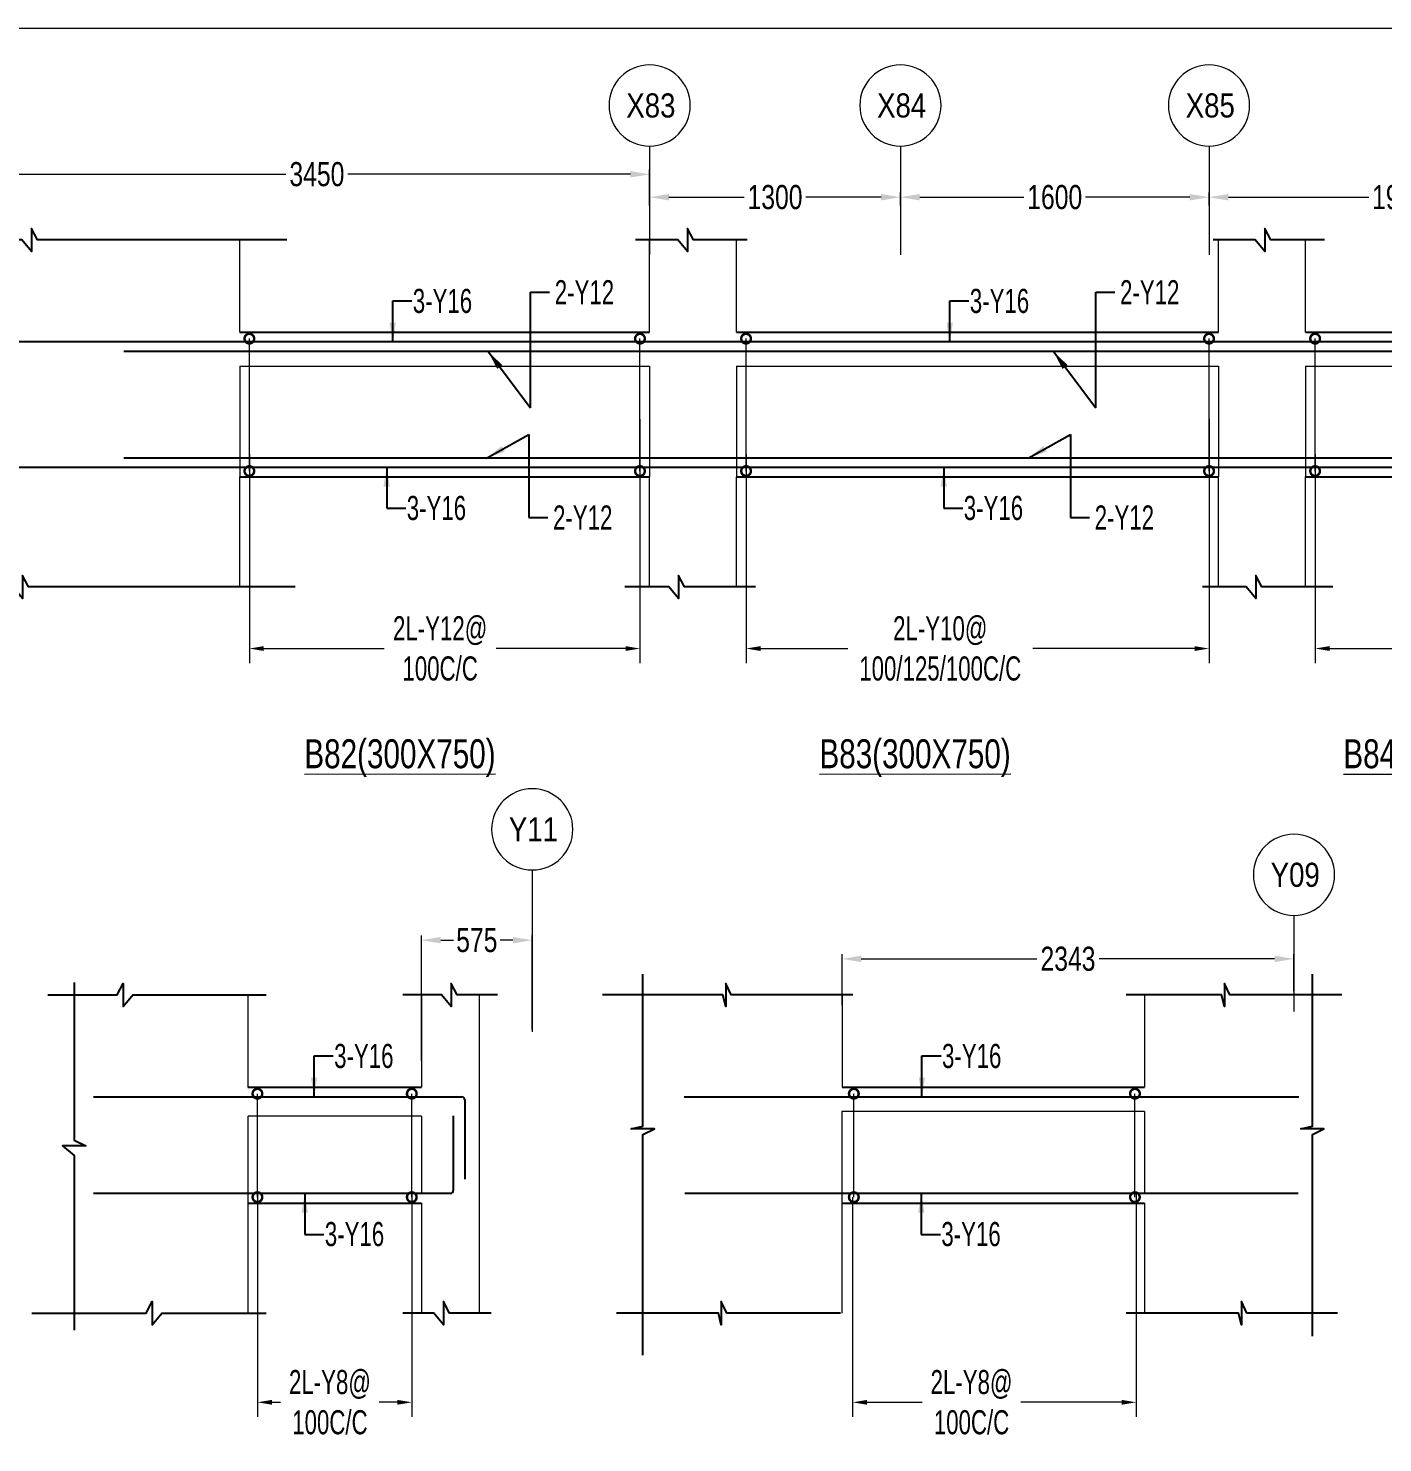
# Model space of a CAD drawing. Header units: millimetres. Extents: x -2697 to 288508, y -1308 to 60928.
# Drawn here: x 88775 to 95797, y 23395 to 30731 of the extents above; entities that cross this region are included whole.
import ezdxf
from ezdxf.enums import TextEntityAlignment as Align

# ---------------------------------------------------------------- set-up
doc = ezdxf.new("R2010")
doc.units = ezdxf.units.MM
doc.header["$LTSCALE"] = 100
for name, pattern in [('ACAD_ISO04W100', [30, 24, -3, 0, -3]), ('CONTINOUS', [0]), ('CONTINU', [0]), ('HIDDEN', [0.375, 0.25, -0.125])]:
    doc.linetypes.add(name, pattern=pattern)
doc.layers.get('Defpoints').update_dxf_attribs({"color": 1, "lineweight": 0})
for name, color, linetype in [('-S-ARROW', 253, 'Continuous'), ('-S-MISC', 8, 'Continuous'), ('-STR-BEAM', 7, 'CONTINU'), ('-STR-REINF', 3, 'Continuous'), ('-STR-TEXT', 6, 'Continuous')]:
    doc.layers.add(name, color=color, linetype=linetype)
for name, color, linetype, lineweight in [('-S-STIRUP', 11, 'Continuous', 9), ('-STR-COLUMN', 5, 'HIDDEN', 13), ('-STR-RF-DIM', 252, 'CONTINOUS', 20), ('A-ANNO-GRID-LINE', 252, 'ACAD_ISO04W100', 20), ('A-ANNO-GRID-TEXT', 13, 'Continuous', 15), ('GRID DIM', 252, 'Continuous', 9), ('SEC TEXT', 9, 'Continuous', 18), ('SLAB LINE', 254, 'HIDDEN', 20)]:
    doc.layers.add(name, color=color, linetype=linetype, lineweight=lineweight)
doc.styles.add('BEAM-LS', font='romans.shx', dxfattribs={"width": 0.8})
doc.styles.add('Dim.s & Anno.(Misc.)', font='ARIALN.TTF')
doc.styles.add('SOBHA', font='swisscl.ttf', dxfattribs={"width": 0.9})
doc.styles.add('sobha.sed', font='swisscl.ttf')
doc.dimstyles.new('S-50', dxfattribs={"dimscale": 50, "dimtxt": 2.5, "dimasz": 2, "dimexe": 0.5, "dimexo": 0.25, "dimgap": 0.25, "dimtad": 0, "dimdec": 0, "dimrnd": 0.0005, "dimzin": 0, "dimdsep": 46, "dimtxsty": 'sobha.sed', "dimblk": 'OBLIQUE', "dimcen": 0.09, "dimclrd": 8, "dimclre": 8, "dimclrt": 6, "dimadec": 0, "dimazin": 0, "dimtfac": 1, "dimtdec": 0, "dimtofl": 0, "dimtmove": 2, "dimatfit": 3, "dimfxl": 0.18, "dimtolj": 1, "dimtzin": 0, "dimlwd": -1, "dimlwe": -1, "dimarcsym": 0})
doc.dimstyles.new('S-DIM50', dxfattribs={"dimscale": 50, "dimtxt": 2.5, "dimasz": 1.5, "dimexe": 1.5, "dimexo": 1, "dimgap": 0.5, "dimtad": 0, "dimdec": 0, "dimzin": 0, "dimdsep": 46, "dimtxsty": 'SOBHA', "dimcen": 0.09, "dimclrd": 256, "dimclre": 256, "dimclrt": 6, "dimadec": 5, "dimazin": 0, "dimtfac": 1, "dimtdec": 0, "dimtofl": 0, "dimtmove": 0, "dimatfit": 3, "dimfxl": 0.18, "dimtolj": 1, "dimtzin": 0, "dimlwd": -1, "dimlwe": -1, "dimarcsym": 0})
doc.dimstyles.new('STIRUP', dxfattribs={"dimscale": 50, "dimtxt": 2.5, "dimasz": 2.2, "dimexe": 0, "dimexo": 0, "dimgap": 0.5, "dimtad": 0, "dimdec": 0, "dimzin": 0, "dimdsep": 46, "dimtxsty": 'BEAM-LS', "dimblk": 'DOTSMALL', "dimcen": 0.09, "dimclrd": 256, "dimclre": 256, "dimclrt": 256, "dimadec": 5, "dimazin": 0, "dimtfac": 1, "dimtdec": 0, "dimtofl": 0, "dimtmove": 0, "dimatfit": 3, "dimldrblk": 'DOTSMALL', "dimfxl": 0, "dimfxlon": 1, "dimtolj": 1, "dimtzin": 0, "dimlwd": -1, "dimlwe": -1, "dimarcsym": 0})

# ---------------------------------------------------------------- blocks, each defined once
blk = doc.blocks.new('_Oblique')
at = {"color": 0, "linetype": 'ByBlock', "lineweight": -2}
blk.add_line((-0.5, -0.5), (0.5, 0.5), dxfattribs=at)
blk = doc.blocks.new('*D422')
at = {"layer": '-STR-RF-DIM', "transparency": 16777216}
for p, q in [((93048.8, 24669.3), (93048.8, 23529.8)), ((94518.5, 24688.4), (94518.5, 23529.8)), ((93123.8, 23604.8), (93409.4, 23604.8)), ((94443.5, 23604.8), (93921, 23604.8))]:
    blk.add_line(p, q, dxfattribs=at)
for points in [[(93123.8, 23617.3), (93123.8, 23592.3), (93048.8, 23604.8)], [(94443.5, 23617.3), (94443.5, 23592.3), (94518.5, 23604.8)]]:
    blk.add_solid(points, dxfattribs=at)
at = {"layer": 'Defpoints', "color": 0, "transparency": 16777216}
for p in [(93048.8, 24669.3, 0), (94518.5, 24688.4, 0), (93048.8, 23604.8)]:
    blk.add_point(p, dxfattribs=at)
at = {"layer": '-STR-RF-DIM', "color": 6, "transparency": 16777216, "insert": (93665.2, 23604.8), "char_height": 125, "attachment_point": 5, "style": 'SOBHA'}
blk.add_mtext('\\A1;2L-Y8@\\P100C/C', dxfattribs=at)
blk = doc.blocks.new('_DotSmall')
at = {"color": 0, "linetype": 'ByBlock', "const_width": 0.5}
blk.add_lwpolyline([(-0.0625, 0, 1), (0.0625, 0, 1)], format="xyb", close=True, dxfattribs=at)
blk = doc.blocks.new('*D420')
at = {"layer": '-S-STIRUP', "ltscale": 100, "transparency": 16777216}
blk.add_line((94512.2, 24668.6), (94512.2, 25205.4), dxfattribs=at)
at = {"layer": 'Defpoints', "color": 0, "linetype": 'CONTINU', "ltscale": 100, "transparency": 16777216}
for p in [(94512.2, 25205.4), (94512.2, 25205.4), (94512.2, 24668.6)]:
    blk.add_point(p, dxfattribs=at)
at = {"layer": '-S-STIRUP', "linetype": 'CONTINU', "ltscale": 100, "transparency": 16777216, "xscale": 100, "yscale": 100, "zscale": 100}
for p, rotation in [((94512.2, 25205.4), 90), ((94512.2, 24668.6), 270)]:
    blk.add_blockref('_DotSmall', p, dxfattribs=dict(at, rotation=rotation))
blk = doc.blocks.new('*D421')
at = {"layer": '-S-STIRUP', "ltscale": 100, "transparency": 16777216}
blk.add_line((93055, 24668.6), (93055, 25205.4), dxfattribs=at)
at = {"layer": 'Defpoints', "color": 0, "linetype": 'CONTINU', "ltscale": 100, "transparency": 16777216}
for p in [(93055, 25205.4), (93055, 25205.4), (93055, 24668.6)]:
    blk.add_point(p, dxfattribs=at)
at = {"layer": '-S-STIRUP', "linetype": 'CONTINU', "ltscale": 100, "transparency": 16777216, "xscale": 100, "yscale": 100, "zscale": 100}
for p, rotation in [((93055, 25205.4), 90), ((93055, 24668.6), 270)]:
    blk.add_blockref('_DotSmall', p, dxfattribs=dict(at, rotation=rotation))
blk = doc.blocks.new('A-SYMB_Grid')
blk.add_circle((0, 0), 4.21)
at = {"style": 'Dim.s & Anno.(Misc.)'}
blk.add_attdef('GRID', text='', height=3, dxfattribs=at).set_placement((0, 0), align=Align.MIDDLE_CENTER)
blk = doc.blocks.new('*D423')
at = {"layer": 'Defpoints', "color": 0, "transparency": 16777216}
for p in [(92993.7, 25904.4), (95336.6, 25723.7, 0), (92993.7, 25651.2)]:
    blk.add_point(p, dxfattribs=at)
at = {"layer": 'GRID DIM', "transparency": 16777216}
for p, q in [((92993.7, 25663.7), (92993.7, 25929.4)), ((93093.7, 25904.4), (94004.3, 25904.4)), ((95236.6, 25904.4), (94326, 25904.4)), ((95336.6, 25736.2), (95336.6, 25929.4))]:
    blk.add_line(p, q, dxfattribs=at)
for points in [[(93093.7, 25921.1), (93093.7, 25887.7), (92993.7, 25904.4)], [(95236.6, 25921.1), (95236.6, 25887.7), (95336.6, 25904.4)]]:
    blk.add_solid(points, dxfattribs=at)
at = {"layer": 'GRID DIM', "color": 13, "transparency": 16777216, "insert": (94165.1, 25904.4), "char_height": 125, "attachment_point": 5, "style": 'sobha.sed'}
blk.add_mtext('\\A1;2343', dxfattribs=at)
blk = doc.blocks.new('*D543')
at = {"layer": '-STR-RF-DIM', "transparency": 16777216}
for p, q in [((89963.2, 24688.4), (89963.2, 23529.8)), ((90763.4, 24688.4), (90763.4, 23529.8)), ((90038.2, 23604.8), (90083.3, 23604.8)), ((90688.4, 23604.8), (90595, 23604.8))]:
    blk.add_line(p, q, dxfattribs=at)
for points in [[(90038.2, 23617.3), (90038.2, 23592.3), (89963.2, 23604.8)], [(90688.4, 23617.3), (90688.4, 23592.3), (90763.4, 23604.8)]]:
    blk.add_solid(points, dxfattribs=at)
at = {"layer": 'Defpoints', "color": 0, "transparency": 16777216}
for p in [(89963.2, 24688.4, 0), (90763.4, 24688.4, 178586.6), (89963.2, 23604.8)]:
    blk.add_point(p, dxfattribs=at)
at = {"layer": '-STR-RF-DIM', "color": 6, "transparency": 16777216, "insert": (90339.1, 23604.8), "char_height": 125, "attachment_point": 5, "style": 'SOBHA'}
blk.add_mtext('\\A1;2L-Y8@\\P100C/C', dxfattribs=at)
blk = doc.blocks.new('*D544')
at = {"layer": '-S-STIRUP', "ltscale": 100, "transparency": 16777216}
blk.add_line((90763.4, 24668.6), (90763.4, 25205.4), dxfattribs=at)
at = {"layer": 'Defpoints', "color": 0, "linetype": 'CONTINU', "ltscale": 100, "transparency": 16777216}
for p in [(90763.4, 25205.4), (90763.4, 25205.4), (90763.4, 24668.6)]:
    blk.add_point(p, dxfattribs=at)
at = {"layer": '-S-STIRUP', "linetype": 'CONTINU', "ltscale": 100, "transparency": 16777216, "xscale": 100, "yscale": 100, "zscale": 100}
for p, rotation in [((90763.4, 25205.4), 90), ((90763.4, 24668.6), 270)]:
    blk.add_blockref('_DotSmall', p, dxfattribs=dict(at, rotation=rotation))
blk = doc.blocks.new('*D545')
at = {"layer": '-S-STIRUP', "ltscale": 100, "transparency": 16777216}
blk.add_line((89963.2, 24668.6), (89963.2, 25205.4), dxfattribs=at)
at = {"layer": 'Defpoints', "color": 0, "linetype": 'CONTINU', "ltscale": 100, "transparency": 16777216}
for p in [(89963.2, 25205.4), (89963.2, 25205.4), (89963.2, 24668.6)]:
    blk.add_point(p, dxfattribs=at)
at = {"layer": '-S-STIRUP', "linetype": 'CONTINU', "ltscale": 100, "transparency": 16777216, "xscale": 100, "yscale": 100, "zscale": 100}
for p, rotation in [((89963.2, 25205.4), 90), ((89963.2, 24668.6), 270)]:
    blk.add_blockref('_DotSmall', p, dxfattribs=dict(at, rotation=rotation))
blk = doc.blocks.new('*D546')
at = {"layer": 'Defpoints', "color": 0, "transparency": 16777216}
for p in [(91387.8, 26001.5), (91387.8, 25525.7), (90813.2, 25365.5)]:
    blk.add_point(p, dxfattribs=at)
at = {"layer": 'GRID DIM', "transparency": 16777216}
for p, q in [((90813.2, 25378), (90813.2, 26026.5)), ((90913.2, 26001.5), (90978.9, 26001.5)), ((91287.8, 26001.5), (91222, 26001.5)), ((91387.8, 25538.2), (91387.8, 26026.5))]:
    blk.add_line(p, q, dxfattribs=at)
for points in [[(90913.2, 26018.1), (90913.2, 25984.8), (90813.2, 26001.5)], [(91287.8, 26018.1), (91287.8, 25984.8), (91387.8, 26001.5)]]:
    blk.add_solid(points, dxfattribs=at)
at = {"layer": 'GRID DIM', "color": 13, "transparency": 16777216, "insert": (91100.5, 26001.5), "char_height": 125, "attachment_point": 5, "style": 'sobha.sed'}
blk.add_mtext('\\A1;575', dxfattribs=at)
blk = doc.blocks.new('*D629')
at = {"layer": 'Defpoints', "color": 0, "transparency": 16777216}
for p in [(91996.5, 29973.3), (88546.5, 29918), (91996.5, 29799.1)]:
    blk.add_point(p, dxfattribs=at)
at = {"layer": 'GRID DIM', "transparency": 16777216}
for p, q in [((88546.5, 29930.5), (88546.5, 29998.3)), ((88646.5, 29973.3), (90110.6, 29973.3)), ((91896.5, 29973.3), (90432.4, 29973.3)), ((91996.5, 29811.6), (91996.5, 29998.3))]:
    blk.add_line(p, q, dxfattribs=at)
for points in [[(88646.5, 29990), (88646.5, 29956.6), (88546.5, 29973.3)], [(91896.5, 29990), (91896.5, 29956.6), (91996.5, 29973.3)]]:
    blk.add_solid(points, dxfattribs=at)
at = {"layer": 'GRID DIM', "color": 13, "transparency": 16777216, "insert": (90271.5, 29973.3), "char_height": 125, "attachment_point": 5, "style": 'sobha.sed'}
blk.add_mtext('\\A1;3450', dxfattribs=at)
blk = doc.blocks.new('*D630')
at = {"layer": 'Defpoints', "color": 0, "transparency": 16777216}
for p in [(91996.5, 29799.1), (93296.5, 29854.4), (93296.5, 29799.1)]:
    blk.add_point(p, dxfattribs=at)
at = {"layer": 'GRID DIM', "transparency": 16777216}
for p, q in [((91996.5, 29811.6), (91996.5, 29879.4)), ((93296.5, 29811.6), (93296.5, 29879.4)), ((92096.5, 29854.4), (92487.1, 29854.4)), ((93196.5, 29854.4), (92805.9, 29854.4))]:
    blk.add_line(p, q, dxfattribs=at)
for points in [[(92096.5, 29871.1), (92096.5, 29837.8), (91996.5, 29854.4)], [(93196.5, 29871.1), (93196.5, 29837.8), (93296.5, 29854.4)]]:
    blk.add_solid(points, dxfattribs=at)
at = {"layer": 'GRID DIM', "color": 13, "transparency": 16777216, "insert": (92646.5, 29854.4), "char_height": 125, "attachment_point": 5, "style": 'sobha.sed'}
blk.add_mtext('\\A1;1300', dxfattribs=at)
blk = doc.blocks.new('*D631')
at = {"layer": 'Defpoints', "color": 0, "transparency": 16777216}
for p in [(93296.5, 29799.1), (94896.5, 29854.4), (94896.5, 29799.1)]:
    blk.add_point(p, dxfattribs=at)
at = {"layer": 'GRID DIM', "transparency": 16777216}
for p, q in [((93296.5, 29811.6), (93296.5, 29879.4)), ((94896.5, 29811.6), (94896.5, 29879.4)), ((93396.5, 29854.4), (93937.1, 29854.4)), ((94796.5, 29854.4), (94255.9, 29854.4))]:
    blk.add_line(p, q, dxfattribs=at)
for points in [[(93396.5, 29871.1), (93396.5, 29837.8), (93296.5, 29854.4)], [(94796.5, 29871.1), (94796.5, 29837.8), (94896.5, 29854.4)]]:
    blk.add_solid(points, dxfattribs=at)
at = {"layer": 'GRID DIM', "color": 13, "transparency": 16777216, "insert": (94096.5, 29854.4), "char_height": 125, "attachment_point": 5, "style": 'sobha.sed'}
blk.add_mtext('\\A1;1600', dxfattribs=at)
blk = doc.blocks.new('*D632')
at = {"layer": 'Defpoints', "color": 0, "transparency": 16777216}
for p in [(94896.5, 29799.1), (96871.5, 29854.4), (96871.5, 29799.1)]:
    blk.add_point(p, dxfattribs=at)
at = {"layer": 'GRID DIM', "transparency": 16777216}
for p, q in [((94896.5, 29811.6), (94896.5, 29879.4)), ((96871.5, 29811.6), (96871.5, 29879.4)), ((94996.5, 29854.4), (95724.7, 29854.4)), ((96771.5, 29854.4), (96043.2, 29854.4))]:
    blk.add_line(p, q, dxfattribs=at)
for points in [[(94996.5, 29871.1), (94996.5, 29837.8), (94896.5, 29854.4)], [(96771.5, 29871.1), (96771.5, 29837.8), (96871.5, 29854.4)]]:
    blk.add_solid(points, dxfattribs=at)
at = {"layer": 'GRID DIM', "color": 13, "transparency": 16777216, "insert": (95884, 29854.4), "char_height": 125, "attachment_point": 5, "style": 'sobha.sed'}
blk.add_mtext('\\A1;1975', dxfattribs=at)
blk = doc.blocks.new('*D611')
at = {"layer": '-S-STIRUP', "ltscale": 100, "transparency": 16777216}
blk.add_line((89921.4, 28434.3), (89921.4, 29121), dxfattribs=at)
at = {"layer": 'Defpoints', "color": 0, "linetype": 'CONTINU', "ltscale": 100, "transparency": 16777216}
for p in [(89921.4, 29121), (89921.4, 29121), (89921.4, 28434.3)]:
    blk.add_point(p, dxfattribs=at)
at = {"layer": '-S-STIRUP', "linetype": 'CONTINU', "ltscale": 100, "transparency": 16777216, "xscale": 100, "yscale": 100, "zscale": 100}
for p, rotation in [((89921.4, 29121), 90), ((89921.4, 28434.3), 270)]:
    blk.add_blockref('_DotSmall', p, dxfattribs=dict(at, rotation=rotation))
blk = doc.blocks.new('*D612')
at = {"layer": '-S-STIRUP', "ltscale": 100, "transparency": 16777216}
blk.add_line((92496.2, 28434.3), (92496.2, 29121), dxfattribs=at)
at = {"layer": 'Defpoints', "color": 0, "linetype": 'CONTINU', "ltscale": 100, "transparency": 16777216}
for p in [(92496.2, 29121), (92496.2, 29121), (92496.2, 28434.3)]:
    blk.add_point(p, dxfattribs=at)
at = {"layer": '-S-STIRUP', "linetype": 'CONTINU', "ltscale": 100, "transparency": 16777216, "xscale": 100, "yscale": 100, "zscale": 100}
for p, rotation in [((92496.2, 29121), 90), ((92496.2, 28434.3), 270)]:
    blk.add_blockref('_DotSmall', p, dxfattribs=dict(at, rotation=rotation))
blk = doc.blocks.new('*D613')
at = {"layer": '-S-STIRUP', "ltscale": 100, "transparency": 16777216}
blk.add_line((95446.2, 28434.3), (95446.2, 29121), dxfattribs=at)
at = {"layer": 'Defpoints', "color": 0, "linetype": 'CONTINU', "ltscale": 100, "transparency": 16777216}
for p in [(95446.2, 29121), (95446.2, 29121), (95446.2, 28434.3)]:
    blk.add_point(p, dxfattribs=at)
at = {"layer": '-S-STIRUP', "linetype": 'CONTINU', "ltscale": 100, "transparency": 16777216, "xscale": 100, "yscale": 100, "zscale": 100}
for p, rotation in [((95446.2, 29121), 90), ((95446.2, 28434.3), 270)]:
    blk.add_blockref('_DotSmall', p, dxfattribs=dict(at, rotation=rotation))
blk = doc.blocks.new('*D617')
at = {"layer": '-S-STIRUP', "ltscale": 100, "transparency": 16777216}
blk.add_line((94896.4, 28434.3), (94896.4, 29121), dxfattribs=at)
at = {"layer": 'Defpoints', "color": 0, "linetype": 'CONTINU', "ltscale": 100, "transparency": 16777216}
for p in [(94896.4, 29121), (94896.4, 29121), (94896.4, 28434.3)]:
    blk.add_point(p, dxfattribs=at)
at = {"layer": '-S-STIRUP', "linetype": 'CONTINU', "ltscale": 100, "transparency": 16777216, "xscale": 100, "yscale": 100, "zscale": 100}
for p, rotation in [((94896.4, 29121), 90), ((94896.4, 28434.3), 270)]:
    blk.add_blockref('_DotSmall', p, dxfattribs=dict(at, rotation=rotation))
blk = doc.blocks.new('*D618')
at = {"layer": '-S-STIRUP', "ltscale": 100, "transparency": 16777216}
blk.add_line((91946.4, 28434.3), (91946.4, 29121), dxfattribs=at)
at = {"layer": 'Defpoints', "color": 0, "linetype": 'CONTINU', "ltscale": 100, "transparency": 16777216}
for p in [(91946.4, 29121), (91946.4, 29121), (91946.4, 28434.3)]:
    blk.add_point(p, dxfattribs=at)
at = {"layer": '-S-STIRUP', "linetype": 'CONTINU', "ltscale": 100, "transparency": 16777216, "xscale": 100, "yscale": 100, "zscale": 100}
for p, rotation in [((91946.4, 29121), 90), ((91946.4, 28434.3), 270)]:
    blk.add_blockref('_DotSmall', p, dxfattribs=dict(at, rotation=rotation))
blk = doc.blocks.new('*D623')
at = {"layer": '-STR-RF-DIM', "transparency": 16777216}
for p, q in [((91946.4, 28702.6), (91946.4, 27438.9)), ((89921.4, 28522), (89921.4, 27438.9)), ((89996.4, 27513.9), (90619.4, 27513.9)), ((91871.4, 27513.9), (91201.6, 27513.9))]:
    blk.add_line(p, q, dxfattribs=at)
for points in [[(89996.4, 27526.4), (89996.4, 27501.4), (89921.4, 27513.9)], [(91871.4, 27526.4), (91871.4, 27501.4), (91946.4, 27513.9)]]:
    blk.add_solid(points, dxfattribs=at)
at = {"layer": 'Defpoints', "color": 0, "transparency": 16777216}
for p in [(91946.4, 28702.6, 178586.6), (89921.4, 28522, 0), (89921.4, 27513.9)]:
    blk.add_point(p, dxfattribs=at)
at = {"layer": '-STR-RF-DIM', "color": 6, "transparency": 16777216, "insert": (90910.5, 27513.9), "char_height": 125, "attachment_point": 5, "style": 'SOBHA'}
blk.add_mtext('\\A1;2L-Y12@\\P100C/C', dxfattribs=at)
blk = doc.blocks.new('*D624')
at = {"layer": '-STR-RF-DIM', "transparency": 16777216}
for p, q in [((94896.4, 28702.6), (94896.4, 27438.9)), ((92496.2, 28522), (92496.2, 27438.9)), ((92571.2, 27513.9), (93023.9, 27513.9)), ((94821.4, 27513.9), (93982.3, 27513.9))]:
    blk.add_line(p, q, dxfattribs=at)
for points in [[(92571.2, 27526.4), (92571.2, 27501.4), (92496.2, 27513.9)], [(94821.4, 27526.4), (94821.4, 27501.4), (94896.4, 27513.9)]]:
    blk.add_solid(points, dxfattribs=at)
at = {"layer": 'Defpoints', "color": 0, "transparency": 16777216}
for p in [(94896.4, 28702.6, 178586.6), (92496.2, 28522, 0), (92496.2, 27513.9)]:
    blk.add_point(p, dxfattribs=at)
at = {"layer": '-STR-RF-DIM', "color": 6, "transparency": 16777216, "insert": (93503.1, 27513.9), "char_height": 125, "attachment_point": 5, "style": 'SOBHA'}
blk.add_mtext('\\A1;2L-Y10@\\P100/125/100C/C', dxfattribs=at)
blk = doc.blocks.new('*D625')
at = {"layer": '-STR-RF-DIM', "transparency": 16777216}
for p, q in [((97471.7, 28585.7), (97471.7, 27438.9)), ((95446.2, 28522), (95446.2, 27438.9)), ((95521.2, 27513.9), (96167.9, 27513.9)), ((97396.7, 27513.9), (96750, 27513.9))]:
    blk.add_line(p, q, dxfattribs=at)
for points in [[(95521.2, 27526.4), (95521.2, 27501.4), (95446.2, 27513.9)], [(97396.7, 27526.4), (97396.7, 27501.4), (97471.7, 27513.9)]]:
    blk.add_solid(points, dxfattribs=at)
at = {"layer": 'Defpoints', "color": 0, "transparency": 16777216}
for p in [(97471.7, 28585.7, 178586.6), (95446.2, 28522, 0), (95446.2, 27513.9)]:
    blk.add_point(p, dxfattribs=at)
at = {"layer": '-STR-RF-DIM', "color": 6, "transparency": 16777216, "insert": (96458.9, 27513.9), "char_height": 125, "attachment_point": 5, "style": 'SOBHA'}
blk.add_mtext('\\A1;2L-Y12@\\P100C/C', dxfattribs=at)

msp = doc.modelspace()

# ---------------------------------------------------------------- linework, layer by layer
at = {"layer": '-S-MISC', "linetype": 'ByBlock', "ltscale": 1000}
for points in [[(90116.41, 29633.1), (88822.74, 29633.1), (88791.87, 29692.76), (88791.87, 29572.59), (88742.02, 29633.1), (87867.56, 29633.1)], [(92501.34, 29633.1), (92223.12, 29633.1), (92192.25, 29692.76), (92192.25, 29572.59), (92142.4, 29633.1), (91923.22, 29633.1)], [(95495.25, 29633.1), (95217.03, 29633.1), (95186.16, 29692.76), (95186.16, 29572.59), (95136.31, 29633.1), (94917.13, 29633.1)], [(90159.63, 27833.1), (88775.96, 27833.1), (88745.09, 27892.76), (88745.09, 27772.59), (88695.24, 27833.1), (87812.77, 27833.1)], [(92544.56, 27833.1), (92176.33, 27833.1), (92145.46, 27892.76), (92145.46, 27772.59), (92095.61, 27833.1), (91868.43, 27833.1)], [(95538.47, 27833.1), (95170.24, 27833.1), (95139.37, 27892.76), (95139.37, 27772.59), (95089.52, 27833.1), (94862.34, 27833.1)]]:
    msp.add_lwpolyline(points, dxfattribs=at)
at = {"layer": '-S-MISC', "linetype": 'ByBlock', "ltscale": 1000, "elevation": 178586.59}
for points in [[(91962.03, 23849.49), (91962.03, 24994.11), (92021.69, 25022.58), (91901.53, 25022.58), (91962.03, 25037.73), (91962.03, 25825.55)], [(95432.28, 23947.45), (95432.28, 24994.11), (95491.94, 25022.58), (95371.77, 25022.58), (95432.28, 25037.73), (95432.28, 25825.55)], [(88876.06, 25717.45), (89235.99, 25717.45), (89266.86, 25777.11), (89266.86, 25656.95), (89316.71, 25717.45), (90009.01, 25717.45)], [(89013.17, 25782.12), (89013.17, 24964.97), (89072.83, 24934.1), (88952.66, 24934.1), (89013.17, 24884.25), (89013.17, 23978.66)], [(91206.98, 25717.45), (90998.69, 25717.45), (90967.82, 25777.11), (90967.82, 25656.95), (90917.97, 25717.45), (90717.32, 25717.45)], [(93049.6, 25717.45), (92419.94, 25717.45), (92391.47, 25777.11), (92391.47, 25656.95), (92376.33, 25717.45), (91751.68, 25717.45)], [(95584.43, 25717.45), (95004.52, 25717.45), (94976.05, 25777.11), (94976.05, 25656.95), (94960.9, 25717.45), (94466.16, 25717.45)], [(88793.7, 24067.45), (89386.84, 24067.45), (89417.71, 24127.11), (89417.71, 24006.95), (89467.56, 24067.45), (90009.01, 24067.45)], [(91175.74, 24067.45), (90959.14, 24067.45), (90928.27, 24127.11), (90928.27, 24006.95), (90878.42, 24067.45), (90717.32, 24067.45)], [(92985.81, 24067.45), (92396.48, 24067.45), (92368.01, 24127.11), (92368.01, 24006.95), (92352.86, 24067.45), (91823.89, 24067.45)], [(95562.95, 24067.45), (95092.77, 24067.45), (95064.31, 24127.11), (95064.31, 24006.95), (95049.16, 24067.45), (94466.16, 24067.45)]]:
    msp.add_lwpolyline(points, dxfattribs=at)
at = {"layer": '-STR-BEAM'}
for p, q in [((89871.44, 29154), (91996.16, 29154)), ((92446.16, 29154), (94946.16, 29154)), ((95396.16, 29154), (97521.44, 29154)), ((89871.44, 28404), (91996.16, 28404)), ((92446.16, 28404), (94946.16, 28404)), ((95396.16, 28404), (97521.44, 28404)), ((89913.17, 25238.35, 178586.59), (90813.17, 25238.35, 178586.59)), ((92993.67, 25238.35, 178586.59), (94562, 25238.35, 178586.59)), ((89913.17, 24638.35, 178586.59), (90813.17, 24638.35, 178586.59)), ((92992, 24638.35, 178586.59), (94562, 24638.35, 178586.59))]:
    msp.add_line(p, q, dxfattribs=at)
at = {"layer": '-STR-COLUMN', "linetype": 'Continuous', "ltscale": 10}
for p, q in [((89871.44, 29154), (89871.44, 29633.1)), ((91996.16, 29154), (91996.16, 29633.1)), ((92446.16, 29154), (92446.16, 29633.1)), ((94946.16, 29154), (94946.16, 29633.1)), ((95396.16, 29154), (95396.16, 29633.1)), ((89871.44, 27833.1), (89871.44, 28404)), ((91996.16, 27833.1), (91996.16, 28404)), ((92446.16, 27833.1), (92446.16, 28404)), ((94946.16, 27833.1), (94946.16, 28404)), ((95396.16, 27833.1), (95396.16, 28404)), ((89913.17, 25717.45, 178586.59), (89913.17, 25238.35, 178586.59)), ((90813.17, 25717.45, 178586.59), (90813.17, 25238.35, 178586.59)), ((91113.17, 25717.45, 178586.59), (91113.17, 24067.45, 178586.59)), ((92993.67, 25717.45, 178586.59), (92993.67, 25238.35, 178586.59)), ((94562, 25717.45, 178586.59), (94562, 25238.35, 178586.59)), ((89913.17, 24638.35, 178586.59), (89913.17, 24067.45, 178586.59)), ((90813.17, 24638.35, 178586.59), (90813.17, 24067.45, 178586.59)), ((92992, 24638.35, 178586.59), (92992, 24067.45, 178586.59)), ((94562, 24638.35, 178586.59), (94562, 24067.45, 178586.59))]:
    msp.add_line(p, q, dxfattribs=at)
at = {"layer": '-STR-REINF', "ltscale": 10}
for p, q in [((99726.3, 29104, 0), (83936.33, 29104, 0)), ((99613.8, 29054, 0), (89271.32, 29054, 0)), ((99613.8, 28501.29, 0), (89271.32, 28501.29, 0)), ((83986.33, 28454, 0), (99676.3, 28454, 0)), ((89113.17, 25188.35, 178586.59), (91023.42, 25188.35, 178586.59)), ((91038.42, 25173.35, 178586.59), (91038.42, 24762.64, 178586.59)), ((92175.84, 25188.35, 178586.59), (95361.62, 25188.35, 178586.59)), ((90978.59, 25089.95, 178586.59), (90978.59, 24703.35, 178586.59)), ((90963.59, 24688.35, 178586.59), (89113.17, 24688.35, 178586.59)), ((95358.3, 24688.35, 178586.59), (92178.95, 24688.35, 178586.59))]:
    msp.add_line(p, q, dxfattribs=at)
for centre, start, end in [((91023.42, 25173.35, 178586.59), 0, 90), ((90963.59, 24703.35, 178586.59), 270, 0)]:
    msp.add_arc(centre, 15, start, end, dxfattribs=at)
at = {"layer": 'A-ANNO-GRID-LINE', "ltscale": 40}
for p, q in [((91996.49, 30119.76), (91996.49, 29554.93)), ((93296.48, 30119.76), (93296.48, 29554.93)), ((94896.48, 30119.76), (94896.48, 29554.93)), ((91387.78, 26365.51, 178586.59), (91387.78, 25525.69, 178586.59)), ((95336.61, 26129.9, 178586.59), (95336.61, 25631.06, 178586.59))]:
    msp.add_line(p, q, dxfattribs=at)
at = {"layer": 'Defpoints', "color": 1}
msp.add_lwpolyline([(83126.44, 30730.58), (118187.53, 30730.58), (118187.53, 3561.14), (83126.44, 3561.14)], close=True, dxfattribs=at)
at = {"layer": 'SLAB LINE', "linetype": 'HIDDEN', "ltscale": 0.1}
for p, q in [((89871.44, 28979), (91996.16, 28979)), ((89871.44, 28979), (89871.44, 28404)), ((91996.16, 28979), (91996.16, 28404)), ((92446.16, 28979), (94946.16, 28979)), ((92446.16, 28979), (92446.16, 28404)), ((94946.16, 28979), (94946.16, 28404)), ((95396.16, 28979), (97521.44, 28979)), ((95396.16, 28979), (95396.16, 28404)), ((89913.17, 25088.6, 178586.59), (89913.17, 24638.35, 178586.59)), ((90813.17, 25088.6, 178586.59), (89913.17, 25088.6, 178586.59)), ((90813.17, 25088.6, 178586.59), (90813.17, 24688.35, 178586.59))]:
    msp.add_line(p, q, dxfattribs=at)
at = {"layer": 'SLAB LINE', "color": 9, "linetype": 'HIDDEN', "ltscale": 0.1}
for p, q in [((92992, 25113.6, 178586.59), (92992, 24638.35, 178586.59)), ((94562, 25113.6, 178586.59), (92992, 25113.6, 178586.59)), ((94562, 25113.6, 178586.59), (94562, 24688.35, 178586.59))]:
    msp.add_line(p, q, dxfattribs=at)

# ---------------------------------------------------------------- block references
at = {"layer": 'A-ANNO-GRID-TEXT'}
ref = msp.add_blockref('A-SYMB_Grid', (91996.49, 30330.39), dxfattribs=dict(at, xscale=-50, yscale=50, zscale=50))
ref.add_attrib('GRID', 'X83', dxfattribs={"layer": '0', "height": 125, "style": 'Dim.s & Anno.(Misc.)'}).set_placement((92002.89, 30330.39), align=Align.MIDDLE_CENTER)
ref = msp.add_blockref('A-SYMB_Grid', (93296.48, 30330.39), dxfattribs=dict(at, xscale=-50, yscale=50, zscale=50))
ref.add_attrib('GRID', 'X84', dxfattribs={"layer": '0', "height": 125, "style": 'Dim.s & Anno.(Misc.)'}).set_placement((93302.87, 30330.39), align=Align.MIDDLE_CENTER)
ref = msp.add_blockref('A-SYMB_Grid', (94896.48, 30330.39), dxfattribs=dict(at, xscale=-50, yscale=50, zscale=50))
ref.add_attrib('GRID', 'X85', dxfattribs={"layer": '0', "height": 125, "style": 'Dim.s & Anno.(Misc.)'}).set_placement((94902.87, 30330.39), align=Align.MIDDLE_CENTER)
ref = msp.add_blockref('A-SYMB_Grid', (91387.78, 26576.14, 178586.59), dxfattribs=dict(at, xscale=-50, yscale=50, zscale=50))
ref.add_attrib('GRID', 'Y11', dxfattribs={"layer": '0', "height": 125, "style": 'Dim.s & Anno.(Misc.)'}).set_placement((91393.92, 26576.14, 178586.59), align=Align.MIDDLE_CENTER)
ref = msp.add_blockref('A-SYMB_Grid', (95336.61, 26340.53, 178586.59), dxfattribs=dict(at, xscale=-50, yscale=50, zscale=50))
ref.add_attrib('GRID', 'Y09', dxfattribs={"layer": '0', "height": 125, "style": 'Dim.s & Anno.(Misc.)'}).set_placement((95343.26, 26340.53, 178586.59), align=Align.MIDDLE_CENTER)

# ---------------------------------------------------------------- texts
at = {"layer": '-STR-TEXT', "color": 6, "char_height": 125, "style": 'SOBHA'}
for s, insert, attachment_point in [('\\A1;2-Y12', (91812.31, 29424.28, -357173.18), 3), ('\\A1;2-Y12', (94742.81, 29424.28, -357173.18), 3), ('\\A1;3-Y16', (90768.7, 29379.27, 0), 1), ('\\A1;3-Y16', (93656.32, 29379.27, 0), 1), ('\\A1;3-Y16', (90737.35, 28178.73, 0), 7), ('\\A1;2-Y12', (91803.42, 28131, -357173.18), 9), ('\\A1;3-Y16', (93624.96, 28178.73, 0), 7), ('\\A1;2-Y12', (94611.33, 28131, -357173.18), 9), ('\\A1;3-Y16', (90360.99, 25463.63, 178586.59), 1), ('\\A1;3-Y16', (93512.21, 25463.63, 178586.59), 1), ('\\A1;3-Y16', (90312.68, 24413.08, 178586.59), 7), ('\\A1;3-Y16', (93508.82, 24413.08, 178586.59), 7)]:
    msp.add_mtext(s, dxfattribs=dict(at, insert=insert, attachment_point=attachment_point))
at = {"layer": 'SEC TEXT', "color": 1, "linetype": 'ByBlock', "style": 'sobha.sed'}
for s, p in [('%%UB82(300X750)', (90206.39, 26893.18, 0)), ('%%UB83(300X750)', (92876.73, 26893.18, 0)), ('%%UB84(300X750)', (95592.64, 26893.18, 0))]:
    msp.add_text(s, height=150, rotation=0.010721, dxfattribs=at).set_placement(p)

# ---------------------------------------------------------------- dimensions: what is measured, and where the dimension line sits
at = {"layer": '-S-STIRUP', "linetype": 'CONTINU', "ltscale": 100}
for base, p1, p2, picture, middle in [((89921.44, 29121), (89921.44, 28434.29), (89921.44, 29121), '*D611', (89921.44, 28777.64)), ((91946.41, 29121, 178586.59), (91946.41, 28434.29, 178586.59), (91946.41, 29121, 178586.59), '*D618', (91946.41, 28777.64, 178586.59)), ((92496.16, 29121), (92496.16, 28434.29), (92496.16, 29121), '*D612', (92496.16, 28777.64)), ((94896.41, 29121, 178586.59), (94896.41, 28434.29, 178586.59), (94896.41, 29121, 178586.59), '*D617', (94896.41, 28777.64, 178586.59)), ((95446.16, 29121), (95446.16, 28434.29), (95446.16, 29121), '*D613', (95446.16, 28777.64)), ((89963.17, 25205.35, 178586.59), (89963.17, 24668.64, 178586.59), (89963.17, 25205.35, 178586.59), '*D545', (89963.17, 24937, 178586.59)), ((90763.42, 25205.35, 357173.18), (90763.42, 24668.64, 357173.18), (90763.42, 25205.35, 357173.18), '*D544', (90763.42, 24937, 357173.18)), ((93055, 25205.35, 178586.59), (93055, 24668.64, 178586.59), (93055, 25205.35, 178586.59), '*D421', (93055, 24937, 178586.59)), ((94512.25, 25205.35, 357173.18), (94512.25, 24668.64, 357173.18), (94512.25, 25205.35, 357173.18), '*D420', (94512.25, 24937, 357173.18))]:
    dim = msp.add_linear_dim(base=base, p1=p1, p2=p2, angle=90, text=' ', dimstyle='STIRUP', override={"dimasz": 2}, dxfattribs=at)
    dim.commit()
    dim.dimension.update_dxf_attribs({"geometry": picture, "text_midpoint": middle})
at = {"layer": '-STR-RF-DIM'}
for base, p1, p2, text, picture, middle in [((89921.44, 27513.9, 0), (91946.41, 28702.64, 178586.59), (89921.44, 28522.03), '2L-Y12@\\P100C/C', '*D623', (90910.49, 27513.9, 0)), ((92496.16, 27513.9, 0), (94896.41, 28702.64, 178586.59), (92496.16, 28522.03), '2L-Y10@\\P100/125/100C/C', '*D624', (93503.08, 27513.9, 0)), ((89963.17, 23604.77, 178586.59), (90763.42, 24688.35, 357173.18), (89963.17, 24688.35, 178586.59), '2L-Y8@\\P100C/C', '*D543', (90339.13, 23604.77, 178586.59)), ((93048.78, 23604.77, 178586.59), (94518.5, 24688.35, 178586.59), (93048.78, 24669.28, 178586.59), '2L-Y8@\\P100C/C', '*D422', (93665.21, 23604.77, 178586.59))]:
    dim = msp.add_linear_dim(base=base, p1=p1, p2=p2, angle=180, text=text, dimstyle='S-DIM50', override={"dimscale": 1, "dimtxt": 125, "dimasz": 75, "dimexe": 75, "dimexo": 0, "dimgap": 25, "dimsah": 1, "dimcen": 4.5, "dimfxl": 75}, dxfattribs=at)
    dim.commit()
    dim.dimension.update_dxf_attribs({"geometry": picture, "text_midpoint": middle, "dimtype": 160})
dim = msp.add_linear_dim(base=(95446.16, 27513.9, 0), p1=(97471.69, 28585.68, 178586.59), p2=(95446.16, 28522.03), angle=180, text='2L-Y12@\\P100C/C', dimstyle='S-DIM50', override={"dimscale": 1, "dimtxt": 125, "dimasz": 75, "dimexe": 75, "dimexo": 0, "dimgap": 25, "dimsah": 1, "dimcen": 4.5, "dimfxl": 75}, dxfattribs=at)
dim.commit()
dim.dimension.update_dxf_attribs({"geometry": '*D625', "text_midpoint": (96458.93, 27513.9, 0)})
at = {"layer": 'GRID DIM'}
for base, p1, p2, picture, middle in [((91996.49, 29973.31), (88546.48, 29917.95), (91996.49, 29799.08), '*D629', (90271.48, 29973.31)), ((93296.48, 29854.44), (91996.49, 29799.08), (93296.48, 29799.08), '*D630', (92646.48, 29854.44)), ((94896.48, 29854.44), (93296.48, 29799.08), (94896.48, 29799.08), '*D631', (94096.48, 29854.44)), ((96871.48, 29854.44), (94896.48, 29799.08), (96871.48, 29799.08), '*D632', (95883.98, 29854.44)), ((91387.78, 26001.47, 178586.59), (90813.17, 25365.51, 178586.59), (91387.78, 25525.69, 178586.59), '*D546', (91100.47, 26001.47, 178586.59)), ((92993.67, 25904.39, 178586.59), (95336.61, 25723.73, 178586.59), (92993.67, 25651.17, 178586.59), '*D423', (94165.14, 25904.39, 178586.59))]:
    dim = msp.add_linear_dim(base=base, p1=p1, p2=p2, dimstyle='S-50', override={"dimsah": 1, "dimclrd": 256, "dimclre": 256, "dimclrt": 13, "dimtmove": 1}, dxfattribs=at)
    dim.commit()
    dim.dimension.update_dxf_attribs({"geometry": picture, "text_midpoint": middle})

# ---------------------------------------------------------------- leaders
at = {"layer": '-S-ARROW'}
for points in [[(91159.51, 29054, -357173.18), (91378.71, 28761.69, -357173.18), (91378.71, 29361.46, -357173.18), (91477.13, 29361.46, -357173.18)], [(94090.01, 29054, -357173.18), (94309.21, 28761.69, -357173.18), (94309.21, 29361.46, -357173.18), (94407.63, 29361.46, -357173.18)], [(91150.63, 28501.29, -357173.18), (91369.83, 28623.65, -357173.18), (91369.83, 28193.82, -357173.18), (91468.24, 28193.82, -357173.18)], [(93958.53, 28501.29, -357173.18), (94177.73, 28623.65, -357173.18), (94177.73, 28193.82, -357173.18), (94276.15, 28193.82, -357173.18)]]:
    msp.add_leader(points, dimstyle='S-50', override={"dimasz": 2, "dimgap": 0.1, "dimtad": 0}, dxfattribs=at)
at = {"layer": '-S-ARROW', "annotation_type": 0, "has_hookline": 1, "hookline_direction": 1, "text_width": 318.41}
for points in [[(90664.66, 29104, 0), (90664.66, 29316.77, 0), (90763.7, 29316.77, 0)], [(93552.28, 29104, 0), (93552.28, 29316.77, 0), (93651.32, 29316.77, 0)], [(90633.31, 28454, 0), (90633.31, 28241.23, 0), (90732.35, 28241.23, 0)], [(93520.92, 28454, 0), (93520.92, 28241.23, 0), (93619.96, 28241.23, 0)], [(90256.95, 25188.35, 178586.59), (90256.95, 25401.13, 178586.59), (90355.99, 25401.13, 178586.59)], [(93408.17, 25188.35, 178586.59), (93408.17, 25401.13, 178586.59), (93507.21, 25401.13, 178586.59)], [(90208.64, 24688.35, 178586.59), (90208.64, 24475.58, 178586.59), (90307.68, 24475.58, 178586.59)], [(93404.78, 24688.35, 178586.59), (93404.78, 24475.58, 178586.59), (93503.82, 24475.58, 178586.59)]]:
    msp.add_leader(points, dimstyle='S-50', override={"dimasz": 2, "dimgap": 0.1, "dimtad": 0}, dxfattribs=at)

doc.saveas('drawing.dxf')
